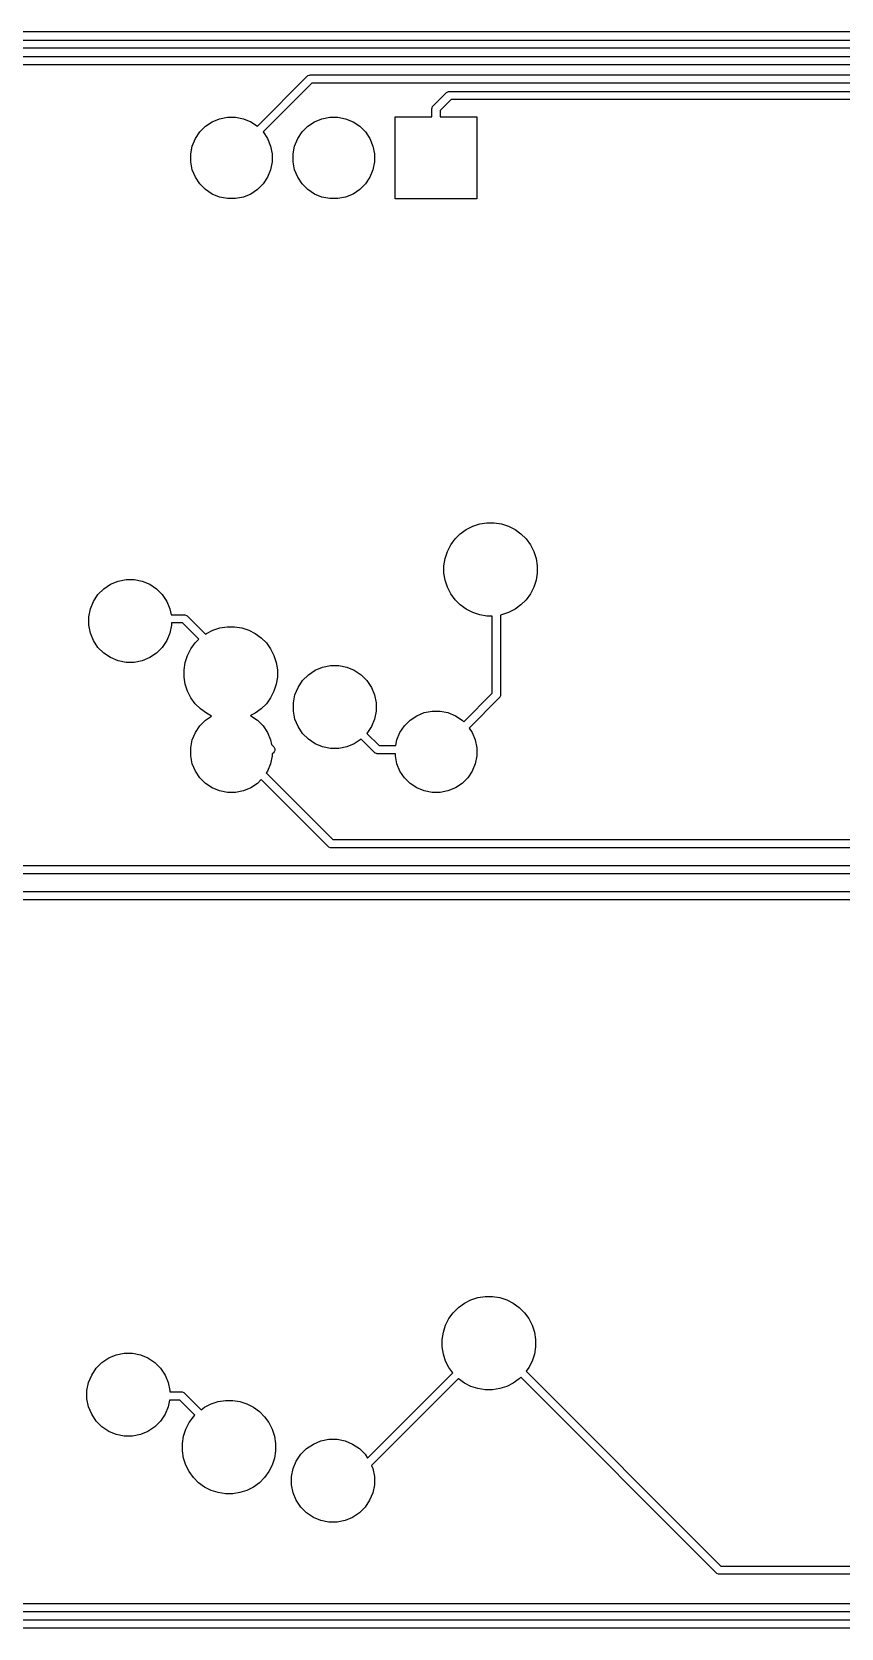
# Model space of a CAD drawing. Header units: millimetres. Extents: x 69 to 174, y -160 to -92.
# Drawn here: x 110.58 to 130.36, y -159.77 to -120.8 of the extents above; entities that cross this region are included whole.
import ezdxf

# ---------------------------------------------------------------- set-up
doc = ezdxf.new("R2010")
doc.units = ezdxf.units.MM
doc.layers.add('Front', color=13, linetype='CONTINUOUS', true_color=0xc83434)

msp = doc.modelspace()

# ---------------------------------------------------------------- linework, layer by layer
at = {"layer": 'Front', "linetype": 'CONTINUOUS'}
for p, q in [((149.7, -120.8), (84.914592, -120.8)), ((99.221692, -121), (147.695999, -121)), ((147.654577, -121.2), (99.221692, -121.2)), ((103.821692, -121.4), (145.302, -121.4)), ((145.260578, -121.6), (103.821692, -121.6)), ((116.092111, -123.101566), (117.313389, -121.880289)), ((117.313389, -121.880289), (117.328543, -121.867853)), ((117.328543, -121.867853), (117.364591, -121.852921)), ((117.364591, -121.852921), (117.3841, -121.851)), ((117.3841, -121.851), (143.086, -121.851)), ((117.425522, -122.051), (116.233533, -123.242988)), ((143.044578, -122.051), (117.425522, -122.051)), ((120.388689, -122.604989), (120.713389, -122.280289)), ((120.713389, -122.280289), (120.728543, -122.267853)), ((120.728543, -122.267853), (120.764591, -122.252921)), ((120.764591, -122.252921), (120.7841, -122.251)), ((120.7841, -122.251), (142.920314, -122.251)), ((120.3594, -122.6757), (120.361321, -122.656191)), ((120.3594, -122.8757), (120.3594, -122.6757)), ((120.361321, -122.656191), (120.376253, -122.620143)), ((120.376253, -122.620143), (120.388689, -122.604989)), ((120.825522, -122.451), (120.5594, -122.717122)), ((120.5594, -122.717122), (120.5594, -122.8757)), ((142.878892, -122.451), (120.825522, -122.451)), ((114.68639, -123.241307), (114.825007, -123.10269)), ((114.825007, -123.10269), (114.988003, -122.993779)), ((114.988003, -122.993779), (115.169115, -122.91876)), ((115.169115, -122.91876), (115.361383, -122.880515)), ((115.361383, -122.880515), (115.557417, -122.880515)), ((115.557417, -122.880515), (115.749685, -122.91876)), ((115.749685, -122.91876), (115.930797, -122.993779)), ((115.930797, -122.993779), (116.092111, -123.101566)), ((117.18639, -123.241307), (117.325007, -123.10269)), ((117.325007, -123.10269), (117.488003, -122.993779)), ((117.488003, -122.993779), (117.669115, -122.91876)), ((117.669115, -122.91876), (117.861383, -122.880515)), ((117.861383, -122.880515), (118.057417, -122.880515)), ((118.057417, -122.880515), (118.249685, -122.91876)), ((118.249685, -122.91876), (118.430797, -122.993779)), ((118.430797, -122.993779), (118.593793, -123.10269)), ((118.593793, -123.10269), (118.73241, -123.241307)), ((119.4594, -124.8757), (119.4594, -122.8757)), ((119.4594, -122.8757), (120.3594, -122.8757)), ((120.5594, -122.8757), (121.4594, -122.8757)), ((121.4594, -122.8757), (121.4594, -124.8757)), ((114.50246, -123.585415), (114.577479, -123.404303)), ((114.577479, -123.404303), (114.68639, -123.241307)), ((116.233533, -123.242988), (116.341321, -123.404303)), ((116.341321, -123.404303), (116.41634, -123.585415)), ((117.00246, -123.585415), (117.077479, -123.404303)), ((117.077479, -123.404303), (117.18639, -123.241307)), ((118.73241, -123.241307), (118.841321, -123.404303)), ((118.841321, -123.404303), (118.91634, -123.585415)), ((114.464215, -123.777683), (114.50246, -123.585415)), ((114.464215, -123.973717), (114.464215, -123.777683)), ((116.41634, -123.585415), (116.454585, -123.777683)), ((116.454585, -123.777683), (116.454585, -123.973717)), ((116.964215, -123.777683), (117.00246, -123.585415)), ((116.964215, -123.973717), (116.964215, -123.777683)), ((118.91634, -123.585415), (118.954585, -123.777683)), ((118.954585, -123.777683), (118.954585, -123.973717)), ((114.50246, -124.165985), (114.464215, -123.973717)), ((114.577479, -124.347097), (114.50246, -124.165985)), ((116.41634, -124.165985), (116.341321, -124.347097)), ((116.454585, -123.973717), (116.41634, -124.165985)), ((117.00246, -124.165985), (116.964215, -123.973717)), ((117.077479, -124.347097), (117.00246, -124.165985)), ((118.91634, -124.165985), (118.841321, -124.347097)), ((118.954585, -123.973717), (118.91634, -124.165985)), ((114.68639, -124.510093), (114.577479, -124.347097)), ((114.825007, -124.64871), (114.68639, -124.510093)), ((114.988003, -124.757621), (114.825007, -124.64871)), ((116.093793, -124.64871), (115.930797, -124.757621)), ((116.23241, -124.510093), (116.093793, -124.64871)), ((116.341321, -124.347097), (116.23241, -124.510093)), ((117.18639, -124.510093), (117.077479, -124.347097)), ((117.325007, -124.64871), (117.18639, -124.510093)), ((117.488003, -124.757621), (117.325007, -124.64871)), ((118.593793, -124.64871), (118.430797, -124.757621)), ((118.73241, -124.510093), (118.593793, -124.64871)), ((118.841321, -124.347097), (118.73241, -124.510093)), ((115.169115, -124.83264), (114.988003, -124.757621)), ((115.361383, -124.870885), (115.169115, -124.83264)), ((115.557417, -124.870885), (115.361383, -124.870885)), ((115.749685, -124.83264), (115.557417, -124.870885)), ((115.930797, -124.757621), (115.749685, -124.83264)), ((117.669115, -124.83264), (117.488003, -124.757621)), ((117.861383, -124.870885), (117.669115, -124.83264)), ((118.057417, -124.870885), (117.861383, -124.870885)), ((118.249685, -124.83264), (118.057417, -124.870885)), ((118.430797, -124.757621), (118.249685, -124.83264)), ((121.4594, -124.8757), (119.4594, -124.8757)), ((121.195684, -132.946832), (121.355493, -132.865406)), ((121.355493, -132.865406), (121.526072, -132.809981)), ((121.526072, -132.809981), (121.703221, -132.781923)), ((121.703221, -132.781923), (121.882579, -132.781923)), ((121.882579, -132.781923), (122.059728, -132.809981)), ((122.059728, -132.809981), (122.230307, -132.865406)), ((122.230307, -132.865406), (122.390116, -132.946832)), ((120.818332, -133.324184), (120.923756, -133.179081)), ((120.923756, -133.179081), (121.050581, -133.052256)), ((121.050581, -133.052256), (121.195684, -132.946832)), ((122.390116, -132.946832), (122.535219, -133.052256)), ((122.535219, -133.052256), (122.662044, -133.179081)), ((122.662044, -133.179081), (122.767468, -133.324184)), ((120.653423, -133.831721), (120.681481, -133.654572)), ((120.681481, -133.654572), (120.736906, -133.483993)), ((120.736906, -133.483993), (120.818332, -133.324184)), ((122.767468, -133.324184), (122.848894, -133.483993)), ((122.848894, -133.483993), (122.904319, -133.654572)), ((122.904319, -133.654572), (122.932377, -133.831721)), ((120.653423, -134.011079), (120.653423, -133.831721)), ((120.681481, -134.188228), (120.653423, -134.011079)), ((122.932377, -134.011079), (122.904319, -134.188228)), ((122.932377, -133.831721), (122.932377, -134.011079)), ((112.197521, -134.536856), (112.338356, -134.396021)), ((112.338356, -134.396021), (112.503961, -134.285368)), ((112.503961, -134.285368), (112.687971, -134.209149)), ((112.687971, -134.209149), (112.883315, -134.170292)), ((112.883315, -134.170292), (113.082485, -134.170292)), ((113.082485, -134.170292), (113.277829, -134.209149)), ((113.277829, -134.209149), (113.461839, -134.285368)), ((113.461839, -134.285368), (113.627444, -134.396021)), ((113.627444, -134.396021), (113.768279, -134.536856)), ((120.736906, -134.358807), (120.681481, -134.188228)), ((120.818332, -134.518616), (120.736906, -134.358807)), ((122.848894, -134.358807), (122.767468, -134.518616)), ((122.904319, -134.188228), (122.848894, -134.358807)), ((112.010649, -134.886471), (112.086868, -134.702461)), ((112.086868, -134.702461), (112.197521, -134.536856)), ((113.768279, -134.536856), (113.878932, -134.702461)), ((113.878932, -134.702461), (113.955151, -134.886471)), ((120.923756, -134.663719), (120.818332, -134.518616)), ((121.050581, -134.790544), (120.923756, -134.663719)), ((121.195684, -134.895968), (121.050581, -134.790544)), ((122.535219, -134.790544), (122.390116, -134.895968)), ((122.662044, -134.663719), (122.535219, -134.790544)), ((122.767468, -134.518616), (122.662044, -134.663719)), ((111.971792, -135.081815), (112.010649, -134.886471)), ((111.971792, -135.280985), (111.971792, -135.081815)), ((113.955151, -134.886471), (113.983361, -135.028291)), ((113.983361, -135.028291), (114.303492, -135.028291)), ((114.303492, -135.028291), (114.323001, -135.030212)), ((114.323001, -135.030212), (114.359049, -135.045144)), ((114.359049, -135.045144), (114.374203, -135.05758)), ((114.374203, -135.05758), (114.821225, -135.504602)), ((121.355493, -134.977394), (121.195684, -134.895968)), ((121.526072, -135.032819), (121.355493, -134.977394)), ((121.703221, -135.060877), (121.526072, -135.032819)), ((121.833492, -135.060877), (121.703221, -135.060877)), ((121.833492, -136.947669), (121.833492, -135.060877)), ((122.059728, -135.032819), (122.033492, -135.036974)), ((122.033492, -135.036974), (122.033492, -136.989091)), ((122.230307, -134.977394), (122.059728, -135.032819)), ((122.390116, -134.895968), (122.230307, -134.977394)), ((112.010649, -135.476329), (111.971792, -135.280985)), ((112.086868, -135.660339), (112.010649, -135.476329)), ((113.955151, -135.476329), (113.878932, -135.660339)), ((113.994008, -135.280985), (113.955151, -135.476329)), ((114.26207, -135.228291), (113.994008, -135.228291)), ((113.994008, -135.228291), (113.994008, -135.280985)), ((114.663308, -135.629528), (114.26207, -135.228291)), ((114.821225, -135.504602), (114.845684, -135.486832)), ((114.845684, -135.486832), (115.005493, -135.405406)), ((115.005493, -135.405406), (115.176072, -135.349981)), ((115.176072, -135.349981), (115.353221, -135.321923)), ((115.353221, -135.321923), (115.532579, -135.321923)), ((115.532579, -135.321923), (115.709728, -135.349981)), ((115.709728, -135.349981), (115.880307, -135.405406)), ((115.880307, -135.405406), (116.040116, -135.486832)), ((116.040116, -135.486832), (116.185219, -135.592256)), ((116.185219, -135.592256), (116.312044, -135.719081)), ((112.197521, -135.825944), (112.086868, -135.660339)), ((112.338356, -135.966779), (112.197521, -135.825944)), ((112.503961, -136.077432), (112.338356, -135.966779)), ((113.627444, -135.966779), (113.461839, -136.077432)), ((113.768279, -135.825944), (113.627444, -135.966779)), ((113.878932, -135.660339), (113.768279, -135.825944)), ((114.386906, -136.023993), (114.468332, -135.864184)), ((114.468332, -135.864184), (114.573756, -135.719081)), ((114.573756, -135.719081), (114.663308, -135.629528)), ((116.312044, -135.719081), (116.417468, -135.864184)), ((116.417468, -135.864184), (116.498894, -136.023993)), ((112.687971, -136.153651), (112.503961, -136.077432)), ((112.883315, -136.192508), (112.687971, -136.153651)), ((113.082485, -136.192508), (112.883315, -136.192508)), ((113.277829, -136.153651), (113.082485, -136.192508)), ((113.461839, -136.077432), (113.277829, -136.153651)), ((114.303423, -136.371721), (114.331481, -136.194572)), ((114.303423, -136.551079), (114.303423, -136.371721)), ((114.331481, -136.194572), (114.386906, -136.023993)), ((116.498894, -136.023993), (116.554319, -136.194572)), ((116.554319, -136.194572), (116.582377, -136.371721)), ((116.582377, -136.371721), (116.582377, -136.551079)), ((117.338356, -136.496021), (117.503961, -136.385368)), ((117.503961, -136.385368), (117.687971, -136.309149)), ((117.687971, -136.309149), (117.883315, -136.270292)), ((117.883315, -136.270292), (118.082485, -136.270292)), ((118.082485, -136.270292), (118.277829, -136.309149)), ((118.277829, -136.309149), (118.461839, -136.385368)), ((118.461839, -136.385368), (118.627444, -136.496021)), ((114.331481, -136.728228), (114.303423, -136.551079)), ((114.386906, -136.898807), (114.331481, -136.728228)), ((116.554319, -136.728228), (116.498894, -136.898807)), ((116.582377, -136.551079), (116.554319, -136.728228)), ((117.086868, -136.802461), (117.197521, -136.636856)), ((117.197521, -136.636856), (117.338356, -136.496021)), ((118.627444, -136.496021), (118.768279, -136.636856)), ((118.768279, -136.636856), (118.878932, -136.802461)), ((114.468332, -137.058616), (114.386906, -136.898807)), ((114.573756, -137.203719), (114.468332, -137.058616)), ((116.417468, -137.058616), (116.312044, -137.203719)), ((116.498894, -136.898807), (116.417468, -137.058616)), ((116.971792, -137.181815), (117.010649, -136.986471)), ((117.010649, -136.986471), (117.086868, -136.802461)), ((118.878932, -136.802461), (118.955151, -136.986471)), ((118.955151, -136.986471), (118.994008, -137.181815)), ((121.136132, -137.645029), (121.833492, -136.947669)), ((122.004203, -137.059802), (121.268574, -137.79543)), ((122.016639, -137.044648), (122.004203, -137.059802)), ((122.031571, -137.0086), (122.016639, -137.044648)), ((122.033492, -136.989091), (122.031571, -137.0086)), ((114.700581, -137.330544), (114.573756, -137.203719)), ((114.845684, -137.435968), (114.700581, -137.330544)), ((114.825007, -137.60269), (114.975518, -137.502121)), ((114.975518, -137.502121), (114.845684, -137.435968)), ((116.040116, -137.435968), (115.928512, -137.492832)), ((115.928512, -137.492832), (115.930797, -137.493779)), ((115.930797, -137.493779), (116.093793, -137.60269)), ((116.185219, -137.330544), (116.040116, -137.435968)), ((116.312044, -137.203719), (116.185219, -137.330544)), ((116.971792, -137.380985), (116.971792, -137.181815)), ((117.010649, -137.576329), (116.971792, -137.380985)), ((118.994008, -137.380985), (118.955151, -137.576329)), ((118.994008, -137.181815), (118.994008, -137.380985)), ((119.825007, -137.60269), (119.988003, -137.493779)), ((119.988003, -137.493779), (120.169115, -137.41876)), ((120.169115, -137.41876), (120.361383, -137.380515)), ((120.361383, -137.380515), (120.557417, -137.380515)), ((120.557417, -137.380515), (120.749685, -137.41876)), ((120.749685, -137.41876), (120.930797, -137.493779)), ((120.930797, -137.493779), (121.093793, -137.60269)), ((114.50246, -138.085415), (114.577479, -137.904303)), ((114.577479, -137.904303), (114.68639, -137.741307)), ((114.68639, -137.741307), (114.825007, -137.60269)), ((116.093793, -137.60269), (116.23241, -137.741307)), ((116.23241, -137.741307), (116.341321, -137.904303)), ((116.341321, -137.904303), (116.41634, -138.085415)), ((117.086868, -137.760339), (117.010649, -137.576329)), ((117.197521, -137.925944), (117.086868, -137.760339)), ((117.338356, -138.066779), (117.197521, -137.925944)), ((118.878932, -137.760339), (118.768513, -137.925592)), ((118.768513, -137.925592), (119.065512, -138.222591)), ((118.955151, -137.576329), (118.878932, -137.760339)), ((119.50246, -138.085415), (119.577479, -137.904303)), ((119.577479, -137.904303), (119.68639, -137.741307)), ((119.68639, -137.741307), (119.825007, -137.60269)), ((121.093793, -137.60269), (121.136132, -137.645029)), ((121.268574, -137.79543), (121.341321, -137.904303)), ((121.341321, -137.904303), (121.41634, -138.085415)), ((114.464215, -138.277683), (114.50246, -138.085415)), ((114.464215, -138.473717), (114.464215, -138.277683)), ((116.41634, -138.085415), (116.438266, -138.195643)), ((116.438266, -138.195643), (116.494503, -138.25188)), ((116.494503, -138.25188), (116.506939, -138.267034)), ((116.506939, -138.267034), (116.521871, -138.303082)), ((116.521871, -138.3421), (116.506939, -138.378148)), ((116.521871, -138.303082), (116.521871, -138.3421)), ((117.503961, -138.177432), (117.338356, -138.066779)), ((117.687971, -138.253651), (117.503961, -138.177432)), ((117.883315, -138.292508), (117.687971, -138.253651)), ((118.082485, -138.292508), (117.883315, -138.292508)), ((118.277829, -138.253651), (118.082485, -138.292508)), ((118.461839, -138.177432), (118.277829, -138.253651)), ((118.627092, -138.067013), (118.461839, -138.177432)), ((118.95338, -138.393301), (118.627092, -138.067013)), ((119.065512, -138.222591), (119.475174, -138.222591)), ((119.475174, -138.222591), (119.50246, -138.085415)), ((121.41634, -138.085415), (121.454585, -138.277683)), ((121.454585, -138.277683), (121.454585, -138.473717)), ((114.50246, -138.665985), (114.464215, -138.473717)), ((114.577479, -138.847097), (114.50246, -138.665985)), ((116.41634, -138.665985), (116.341321, -138.847097)), ((116.454585, -138.473717), (116.41634, -138.665985)), ((116.479349, -138.405738), (116.454585, -138.415995)), ((116.454585, -138.415995), (116.454585, -138.473717)), ((116.506939, -138.378148), (116.479349, -138.405738)), ((118.968533, -138.405738), (118.95338, -138.393301)), ((118.97645, -138.409017), (118.968533, -138.405738)), ((119.004582, -138.42067), (118.97645, -138.409017)), ((119.024091, -138.422591), (119.004582, -138.42067)), ((119.464215, -138.422591), (119.024091, -138.422591)), ((119.464215, -138.473717), (119.464215, -138.422591)), ((119.50246, -138.665985), (119.464215, -138.473717)), ((119.577479, -138.847097), (119.50246, -138.665985)), ((121.41634, -138.665985), (121.341321, -138.847097)), ((121.454585, -138.473717), (121.41634, -138.665985)), ((114.68639, -139.010093), (114.577479, -138.847097)), ((114.825007, -139.14871), (114.68639, -139.010093)), ((116.189241, -139.053262), (116.093793, -139.14871)), ((117.82669, -140.690711), (116.189241, -139.053262)), ((116.341321, -138.847097), (116.311119, -138.892296)), ((116.311119, -138.892296), (117.938823, -140.52)), ((119.68639, -139.010093), (119.577479, -138.847097)), ((119.825007, -139.14871), (119.68639, -139.010093)), ((121.23241, -139.010093), (121.093793, -139.14871)), ((121.341321, -138.847097), (121.23241, -139.010093)), ((114.988003, -139.257621), (114.825007, -139.14871)), ((115.169115, -139.33264), (114.988003, -139.257621)), ((115.361383, -139.370885), (115.169115, -139.33264)), ((115.557417, -139.370885), (115.361383, -139.370885)), ((115.749685, -139.33264), (115.557417, -139.370885)), ((115.930797, -139.257621), (115.749685, -139.33264)), ((116.093793, -139.14871), (115.930797, -139.257621)), ((119.988003, -139.257621), (119.825007, -139.14871)), ((120.169115, -139.33264), (119.988003, -139.257621)), ((120.361383, -139.370885), (120.169115, -139.33264)), ((120.557417, -139.370885), (120.361383, -139.370885)), ((120.749685, -139.33264), (120.557417, -139.370885)), ((120.930797, -139.257621), (120.749685, -139.33264)), ((121.093793, -139.14871), (120.930797, -139.257621)), ((117.938823, -140.52), (139.53, -140.52)), ((117.841844, -140.703147), (117.82669, -140.690711)), ((117.877892, -140.718079), (117.841844, -140.703147)), ((117.897401, -140.72), (117.877892, -140.718079)), ((139.488578, -140.72), (117.897401, -140.72)), ((139.488578, -141.355), (99.378401, -141.355)), ((99.419822, -141.155), (139.53, -141.155)), ((81.154823, -141.79), (139.53, -141.79)), ((139.488578, -141.99), (81.113401, -141.99)), ((120.880856, -152.069681), (121.007681, -151.942856)), ((121.007681, -151.942856), (121.152784, -151.837432)), ((121.152784, -151.837432), (121.312593, -151.756006)), ((121.312593, -151.756006), (121.483172, -151.700581)), ((121.483172, -151.700581), (121.660321, -151.672523)), ((121.660321, -151.672523), (121.839679, -151.672523)), ((121.839679, -151.672523), (122.016828, -151.700581)), ((122.016828, -151.700581), (122.187407, -151.756006)), ((122.187407, -151.756006), (122.347216, -151.837432)), ((122.347216, -151.837432), (122.492319, -151.942856)), ((122.492319, -151.942856), (122.619144, -152.069681)), ((120.694006, -152.374593), (120.775432, -152.214784)), ((120.775432, -152.214784), (120.880856, -152.069681)), ((122.619144, -152.069681), (122.724568, -152.214784)), ((122.724568, -152.214784), (122.805994, -152.374593)), ((120.610523, -152.722321), (120.638581, -152.545172)), ((120.610523, -152.901679), (120.610523, -152.722321)), ((120.638581, -152.545172), (120.694006, -152.374593)), ((122.805994, -152.374593), (122.861419, -152.545172)), ((122.861419, -152.545172), (122.889477, -152.722321)), ((122.889477, -152.722321), (122.889477, -152.901679)), ((112.461061, -153.175968), (112.645071, -153.099749)), ((112.645071, -153.099749), (112.840415, -153.060892)), ((112.840415, -153.060892), (113.039585, -153.060892)), ((113.039585, -153.060892), (113.234929, -153.099749)), ((113.234929, -153.099749), (113.418939, -153.175968)), ((120.638581, -153.078828), (120.610523, -152.901679)), ((120.694006, -153.249407), (120.638581, -153.078828)), ((122.861419, -153.078828), (122.805994, -153.249407)), ((122.889477, -152.901679), (122.861419, -153.078828)), ((112.043968, -153.593061), (112.154621, -153.427456)), ((112.154621, -153.427456), (112.295456, -153.286621)), ((112.295456, -153.286621), (112.461061, -153.175968)), ((113.418939, -153.175968), (113.584544, -153.286621)), ((113.584544, -153.286621), (113.725379, -153.427456)), ((113.725379, -153.427456), (113.836032, -153.593061)), ((118.785951, -155.618109), (120.867763, -153.536298)), ((120.775432, -153.409216), (120.694006, -153.249407)), ((120.867763, -153.536298), (120.775432, -153.409216)), ((122.724568, -153.409216), (122.661476, -153.496054)), ((122.661476, -153.496054), (127.421422, -158.256)), ((122.805994, -153.249407), (122.724568, -153.409216)), ((111.928892, -153.972415), (111.967749, -153.777071)), ((111.967749, -153.777071), (112.043968, -153.593061)), ((113.836032, -153.593061), (113.912251, -153.777071)), ((113.912251, -153.777071), (113.951108, -153.972415)), ((121.00672, -153.680183), (118.882253, -155.804651)), ((121.007681, -153.681144), (121.00672, -153.680183)), ((121.152784, -153.786568), (121.007681, -153.681144)), ((121.312593, -153.867994), (121.152784, -153.786568)), ((121.483172, -153.923419), (121.312593, -153.867994)), ((121.660321, -153.951477), (121.483172, -153.923419)), ((122.016828, -153.923419), (121.839679, -153.951477)), ((122.187407, -153.867994), (122.016828, -153.923419)), ((122.347216, -153.786568), (122.187407, -153.867994)), ((122.492319, -153.681144), (122.347216, -153.786568)), ((122.52802, -153.645442), (122.492319, -153.681144)), ((127.309289, -158.426711), (122.52802, -153.645442)), ((111.928892, -154.171585), (111.928892, -153.972415)), ((111.967749, -154.366929), (111.928892, -154.171585)), ((113.94466, -154.204), (113.912251, -154.366929)), ((114.196578, -154.204), (113.94466, -154.204)), ((113.951108, -153.972415), (113.951108, -154.004)), ((113.951108, -154.004), (114.238, -154.004)), ((114.566557, -154.573979), (114.196578, -154.204)), ((114.238, -154.004), (114.257509, -154.005921)), ((114.257509, -154.005921), (114.293557, -154.020853)), ((114.293557, -154.020853), (114.308711, -154.033289)), ((114.308711, -154.033289), (114.715945, -154.440524)), ((114.802784, -154.377432), (114.962593, -154.296006)), ((114.962593, -154.296006), (115.133172, -154.240581)), ((115.133172, -154.240581), (115.310321, -154.212523)), ((115.310321, -154.212523), (115.489679, -154.212523)), ((115.489679, -154.212523), (115.666828, -154.240581)), ((115.666828, -154.240581), (115.837407, -154.296006)), ((115.837407, -154.296006), (115.997216, -154.377432)), ((121.839679, -153.951477), (121.660321, -153.951477)), ((112.043968, -154.550939), (111.967749, -154.366929)), ((112.154621, -154.716544), (112.043968, -154.550939)), ((113.836032, -154.550939), (113.725379, -154.716544)), ((113.912251, -154.366929), (113.836032, -154.550939)), ((114.425432, -154.754784), (114.530856, -154.609681)), ((114.530856, -154.609681), (114.566557, -154.573979)), ((114.715945, -154.440524), (114.802784, -154.377432)), ((115.997216, -154.377432), (116.142319, -154.482856)), ((116.142319, -154.482856), (116.269144, -154.609681)), ((116.269144, -154.609681), (116.374568, -154.754784)), ((112.295456, -154.857379), (112.154621, -154.716544)), ((112.461061, -154.968032), (112.295456, -154.857379)), ((112.645071, -155.044251), (112.461061, -154.968032)), ((112.840415, -155.083108), (112.645071, -155.044251)), ((113.039585, -155.083108), (112.840415, -155.083108)), ((113.234929, -155.044251), (113.039585, -155.083108)), ((113.418939, -154.968032), (113.234929, -155.044251)), ((113.584544, -154.857379), (113.418939, -154.968032)), ((113.725379, -154.716544), (113.584544, -154.857379)), ((114.260523, -155.262321), (114.288581, -155.085172)), ((114.288581, -155.085172), (114.344006, -154.914593)), ((114.344006, -154.914593), (114.425432, -154.754784)), ((116.374568, -154.754784), (116.455994, -154.914593)), ((116.455994, -154.914593), (116.511419, -155.085172)), ((116.511419, -155.085172), (116.539477, -155.262321)), ((114.260523, -155.441679), (114.260523, -155.262321)), ((114.288581, -155.618828), (114.260523, -155.441679)), ((116.539477, -155.441679), (116.511419, -155.618828)), ((116.539477, -155.262321), (116.539477, -155.441679)), ((117.154621, -155.527456), (117.295456, -155.386621)), ((117.295456, -155.386621), (117.461061, -155.275968)), ((117.461061, -155.275968), (117.645071, -155.199749)), ((117.645071, -155.199749), (117.840415, -155.160892)), ((117.840415, -155.160892), (118.039585, -155.160892)), ((118.039585, -155.160892), (118.234929, -155.199749)), ((118.234929, -155.199749), (118.418939, -155.275968)), ((118.418939, -155.275968), (118.584544, -155.386621)), ((118.584544, -155.386621), (118.725379, -155.527456)), ((114.344006, -155.789407), (114.288581, -155.618828)), ((114.425432, -155.949216), (114.344006, -155.789407)), ((116.455994, -155.789407), (116.374568, -155.949216)), ((116.511419, -155.618828), (116.455994, -155.789407)), ((116.928892, -156.072415), (116.967749, -155.877071)), ((116.967749, -155.877071), (117.043968, -155.693061)), ((117.043968, -155.693061), (117.154621, -155.527456)), ((118.725379, -155.527456), (118.785951, -155.618109)), ((118.882253, -155.804651), (118.912251, -155.877071)), ((118.912251, -155.877071), (118.951108, -156.072415)), ((114.530856, -156.094319), (114.425432, -155.949216)), ((114.657681, -156.221144), (114.530856, -156.094319)), ((114.802784, -156.326568), (114.657681, -156.221144)), ((116.142319, -156.221144), (115.997216, -156.326568)), ((116.269144, -156.094319), (116.142319, -156.221144)), ((116.374568, -155.949216), (116.269144, -156.094319)), ((116.928892, -156.271585), (116.928892, -156.072415)), ((118.951108, -156.072415), (118.951108, -156.271585)), ((114.962593, -156.407994), (114.802784, -156.326568)), ((115.133172, -156.463419), (114.962593, -156.407994)), ((115.310321, -156.491477), (115.133172, -156.463419)), ((115.489679, -156.491477), (115.310321, -156.491477)), ((115.666828, -156.463419), (115.489679, -156.491477)), ((115.837407, -156.407994), (115.666828, -156.463419)), ((115.997216, -156.326568), (115.837407, -156.407994)), ((116.967749, -156.466929), (116.928892, -156.271585)), ((117.043968, -156.650939), (116.967749, -156.466929)), ((117.154621, -156.816544), (117.043968, -156.650939)), ((118.836032, -156.650939), (118.725379, -156.816544)), ((118.912251, -156.466929), (118.836032, -156.650939)), ((118.951108, -156.271585), (118.912251, -156.466929)), ((117.295456, -156.957379), (117.154621, -156.816544)), ((117.461061, -157.068032), (117.295456, -156.957379)), ((118.584544, -156.957379), (118.418939, -157.068032)), ((118.725379, -156.816544), (118.584544, -156.957379)), ((117.645071, -157.144251), (117.461061, -157.068032)), ((117.840415, -157.183108), (117.645071, -157.144251)), ((118.039585, -157.183108), (117.840415, -157.183108)), ((118.234929, -157.144251), (118.039585, -157.183108)), ((118.418939, -157.068032), (118.234929, -157.144251)), ((127.324443, -158.439147), (127.309289, -158.426711)), ((127.360491, -158.454079), (127.324443, -158.439147)), ((127.38, -158.456), (127.360491, -158.454079)), ((148.774, -158.456), (127.38, -158.456)), ((127.421422, -158.256), (148.732578, -158.256)), ((153.9, -159.37), (101.7797, -159.37)), ((101.821121, -159.17), (153.858578, -159.17)), ((154.29, -159.77), (90.579701, -159.77)), ((90.621122, -159.57), (154.248578, -159.57))]:
    msp.add_line(p, q, dxfattribs=at)

doc.saveas('drawing.dxf')
